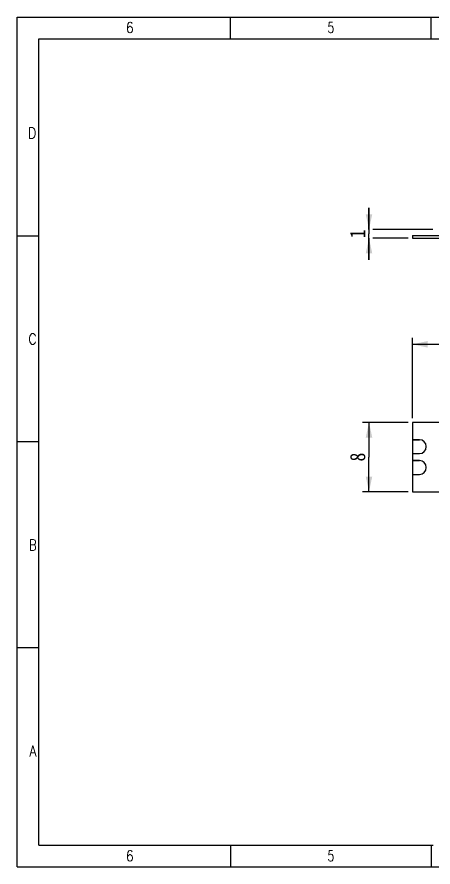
# Model space of a CAD drawing. Extents: x 4 to 145, y 3 to 102.
# Drawn here: x 3.5 to 51.4, y 3.5 to 101.5 of the extents above; entities that cross this region are included whole.
import ezdxf
from ezdxf.enums import TextEntityAlignment as Align

# ---------------------------------------------------------------- set-up
doc = ezdxf.new("R2010")
doc.units = 0
doc.header["$LTSCALE"] = 8.1675
doc.layers.get('0').update_dxf_attribs({"linetype": 'CONTINUOUS'})
for name, color, linetype in [('LS-24V-120-W8-28354', 7, 'CONTINUOUS'), ('LS-24V-120-W8-28359', 7, 'CONTINUOUS'), ('LS-24V-120-W8-2835_PADS2', 7, 'CONTINUOUS'), ('LS-24V-120-W8-2835_PLATE2', 7, 'CONTINUOUS')]:
    doc.layers.add(name, color=color, linetype=linetype)
doc.styles.get("Standard").update_dxf_attribs({"font": 'SIMHEI.SHX', "width": 0.85})
doc.styles.add('TEXTSTYLE_2', font='TXT.TTF')
doc.dimstyles.get("Standard").update_dxf_attribs({"dimtxt": 2.5, "dimasz": 2.5, "dimexe": 1.25, "dimexo": 0.625, "dimtad": 1, "dimcen": 2.5, "dimazin": 3, "dimtfac": 1, "dimtmove": 0, "dimatfit": 3})

# ---------------------------------------------------------------- blocks, each defined once
blk = doc.blocks.new('_FILLED')
at = {"color": 0, "linetype": 'BYBLOCK'}
blk.add_solid([(0, 0), (-1, 0.214), (-1, -0.214)], dxfattribs=at)
blk = doc.blocks.new('*D0')
at = {"layer": 'LS-24V-120-W8-28354', "color": 3}
for p, q in [((48.526, 54.763), (43.276, 54.763)), ((44.026, 54.763), (44.026, 50.763)), ((44.026, 46.763), (44.026, 50.763)), ((48.526, 46.763), (43.276, 46.763))]:
    blk.add_line(p, q, dxfattribs=at)
at = {"layer": 'LS-24V-120-W8-28354', "color": 3, "xscale": 1.75, "yscale": 1.75, "zscale": 1.75}
for p, rotation in [((44.026, 54.763), 90), ((44.026, 46.763), 270)]:
    blk.add_blockref('_FILLED', p, dxfattribs=dict(at, rotation=rotation))
at = {"layer": 'LS-24V-120-W8-28354', "color": 3, "width": 0.85}
blk.add_text('8', height=1.75, rotation=90, dxfattribs=at).set_placement((43.588, 50.763), align=Align.CENTER)
blk = doc.blocks.new('*D1')
at = {"layer": 'LS-24V-120-W8-28354', "color": 3}
for p, q in [((49.026, 55.263), (49.026, 64.513)), ((49.026, 63.763), (74.026, 63.763)), ((99.026, 63.763), (74.026, 63.763)), ((99.026, 55.263), (99.026, 64.513))]:
    blk.add_line(p, q, dxfattribs=at)
at = {"layer": 'LS-24V-120-W8-28354', "color": 3, "xscale": 1.75, "yscale": 1.75, "zscale": 1.75, "rotation": 180}
blk.add_blockref('_FILLED', (49.026, 63.763), dxfattribs=at)
at = {"layer": 'LS-24V-120-W8-28354', "color": 3, "xscale": 1.75, "yscale": 1.75, "zscale": 1.75}
blk.add_blockref('_FILLED', (99.026, 63.763), dxfattribs=at)
at = {"layer": 'LS-24V-120-W8-28354', "color": 3, "width": 0.85}
blk.add_text('50', height=1.75, dxfattribs=at).set_placement((74.026, 64.2), align=Align.CENTER)
blk = doc.blocks.new('*D2')
at = {"layer": 'LS-24V-120-W8-28354', "color": 3}
for p, q in [((44.026, 77.001), (44.026, 79.501)), ((44.026, 79.501), (44.026, 76.501)), ((44.026, 73.501), (44.026, 76.501)), ((51.384, 77.001), (44.463, 77.001)), ((44.026, 76.001), (44.026, 73.501)), ((48.526, 76.001), (44.463, 76.001))]:
    blk.add_line(p, q, dxfattribs=at)
at = {"layer": 'LS-24V-120-W8-28354', "color": 3, "xscale": 1.75, "yscale": 1.75, "zscale": 1.75}
for p, rotation in [((44.026, 77.001), 270), ((44.026, 76.001), 90)]:
    blk.add_blockref('_FILLED', p, dxfattribs=dict(at, rotation=rotation))
at = {"layer": 'LS-24V-120-W8-28354', "color": 3, "width": 0.85}
blk.add_text('1', height=1.75, rotation=90, dxfattribs=at).set_placement((43.588, 76.501), align=Align.CENTER)

msp = doc.modelspace()

# ---------------------------------------------------------------- linework, layer by layer
at = {"layer": 'LS-24V-120-W8-28359', "color": 7}
for p, q in [((3.5, 3.5), (3.5, 101.5)), ((3.5, 101.5), (145, 101.5)), ((28.083, 99), (28.083, 101.5)), ((51.167, 99), (51.167, 101.5)), ((6, 6), (6, 99)), ((6, 99), (142.5, 99)), ((6, 76.25), (3.5, 76.25)), ((6, 52.5), (3.5, 52.5)), ((6, 28.75), (3.5, 28.75)), ((6, 6), (51.4, 6)), ((28.083, 6), (28.083, 3.5)), ((51.167, 6), (51.167, 3.5)), ((3.5, 3.5), (145, 3.5))]:
    msp.add_line(p, q, dxfattribs=at)
at = {"layer": 'LS-24V-120-W8-2835_PADS2', "color": 7}
for p, q in [((49.026, 52.763), (49.026, 51.163)), ((49.826, 52.763), (49.026, 52.763)), ((49.026, 51.163), (49.826, 51.163)), ((49.026, 50.363), (49.026, 48.763)), ((49.826, 50.363), (49.026, 50.363)), ((49.026, 48.763), (49.826, 48.763))]:
    msp.add_line(p, q, dxfattribs=at)
for centre in [(49.826, 51.963), (49.826, 49.563)]:
    msp.add_arc(centre, 0.8, 270, 90, dxfattribs=at)
at = {"layer": 'LS-24V-120-W8-2835_PLATE2', "color": 7}
for p, q in [((49.026, 76.301), (49.026, 76.001)), ((49.026, 76.301), (99.026, 76.301)), ((49.026, 76.001), (99.026, 76.001)), ((49.026, 54.763), (49.026, 52.763)), ((99.026, 54.763), (49.026, 54.763)), ((49.026, 52.763), (49.826, 52.763)), ((49.026, 51.163), (49.026, 50.363)), ((49.026, 51.163), (49.826, 51.163)), ((49.026, 50.363), (49.826, 50.363)), ((49.026, 48.763), (49.026, 46.763)), ((49.026, 48.763), (49.826, 48.763)), ((49.026, 46.763), (99.026, 46.763))]:
    msp.add_line(p, q, dxfattribs=at)
for centre in [(49.826, 51.963), (49.826, 49.563)]:
    msp.add_arc(centre, 0.8, 270, 90, dxfattribs=at)

# ---------------------------------------------------------------- texts
at = {"layer": 'LS-24V-120-W8-28359', "color": 7, "style": 'TEXTSTYLE_2'}
for s, width, p in [('6', 0.785714, (16.909, 99.665)), ('D', 0.904762, (5.75, 87.5)), ('C', 0.833333, (5.75, 63.75)), ('B', 0.785714, (5.75, 40)), ('A', 0.857143, (5.75, 16.25)), ('6', 0.785714, (16.909, 4.165))]:
    msp.add_text(s, height=1.25, dxfattribs=dict(at, width=width)).set_placement(p, align=Align.RIGHT)
at = {"layer": 'LS-24V-120-W8-28359', "color": 7, "style": 'TEXTSTYLE_2', "width": 0.714286}
for p in [(39.258, 99.665), (39.258, 4.165)]:
    msp.add_text('5', height=1.25, dxfattribs=at).set_placement(p)

# ---------------------------------------------------------------- dimensions: what is measured, and where the dimension line sits
at = {"layer": 'LS-24V-120-W8-28354', "color": 3}
for base, p1, p2, angle, picture, middle in [((44.026, 77.001), (48.526, 76.001), (51.384, 77.001), 90, '*D2', (43.046, 75.836)), ((44.026, 46.763), (48.526, 54.763), (48.526, 46.763), 270, '*D0', (43.046, 50.098))]:
    dim = msp.add_linear_dim(base=base, p1=p1, p2=p2, angle=angle, dimstyle='Standard', dxfattribs=at)
    dim.commit()
    dim.dimension.update_dxf_attribs({"geometry": picture, "text_midpoint": middle, "dimtype": 128})
dim = msp.add_linear_dim(base=(99.026, 63.763), p1=(49.026, 55.263), p2=(99.026, 55.263), dimstyle='Standard', dxfattribs=at)
dim.commit()
dim.dimension.update_dxf_attribs({"geometry": '*D1', "text_midpoint": (72.538, 65.075), "dimtype": 128})

doc.saveas('drawing.dxf')
